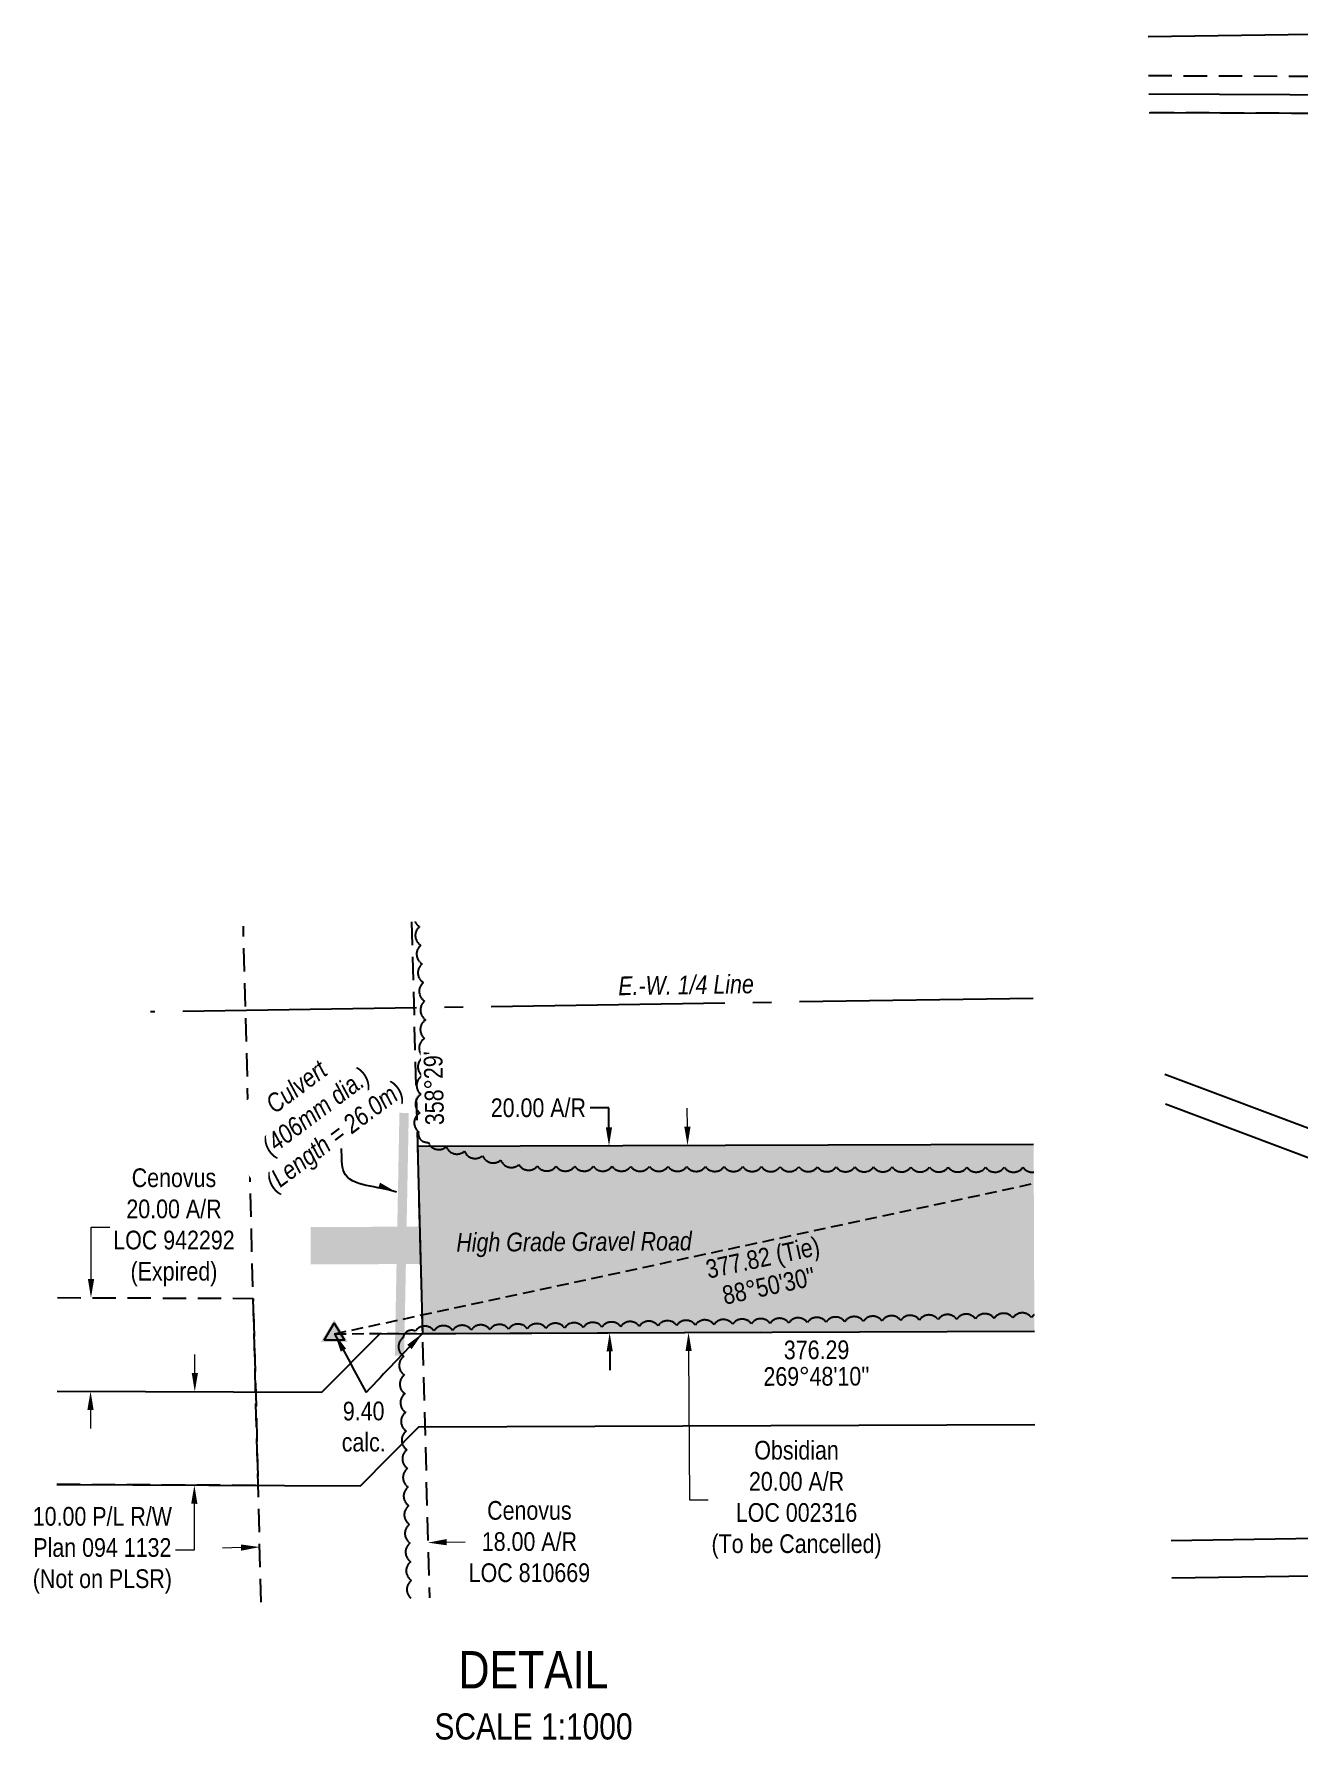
# Model space of a CAD drawing. Extents: x 568806 to 571972, y 5916691 to 5919198.
# Drawn here: x 568806 to 569483, y 5916706 to 5917619 of the extents above; entities that cross this region are included whole.
import ezdxf
from ezdxf.enums import TextEntityAlignment as Align

# ---------------------------------------------------------------- set-up
doc = ezdxf.new("R2010")
doc.units = 0
doc.header["$LTSCALE"] = 5
doc.header["$PDSIZE"] = 0.5
for name, pattern in [('0', [1, 1, 0]), ('foc-ACCESSROAD', [3.75, 2.5, -1.25]), ('foc-QUARTERLINE', [33, 25, -3, 2, -3]), ('foc-TIELINE', [1.875, 1.25, -0.625]), ('foc-TRAV', [1.875, 1.25, -0.625])]:
    doc.linetypes.add(name, pattern=pattern)
doc.layers.get('Defpoints').update_dxf_attribs({"color": 9})
for name, color, linetype, lineweight in [('AS-GENERAL', 48, 'Continuous', 18), ('C-AR-T', 13, 'Continuous', 9), ('C-RW-T', 13, 'Continuous', 9), ('F-AR-T', 190, 'Continuous', 9), ('T-TEXT', 48, 'Continuous', 18)]:
    doc.layers.add(name, color=color, linetype=linetype, lineweight=lineweight)
for name, color, linetype in [('AS-ROADS', 254, 'Continuous'), ('C-RW', 13, 'Continuous'), ('DETAIL-T', 7, 'Continuous'), ('F-AR', 190, 'foc-ACCESSROAD'), ('F-RW', 190, 'Continuous'), ('L-BD', 7, 'Continuous'), ('L-BD1', 253, 'Continuous'), ('L-MON', 1, 'Continuous'), ('L-SEC', 7, 'Continuous'), ('L-SECQ', 8, 'foc-QUARTERLINE'), ('L-TIE', 7, 'foc-TIELINE'), ('P-PROPOSED', 10, 'Continuous'), ('P-PROPOSED-H', 21, 'Continuous'), ('P-TRAV', 4, 'foc-TRAV'), ('P-TXT', 4, 'Continuous'), ('T-BUSH', 110, '0')]:
    doc.layers.add(name, color=color, linetype=linetype)
doc.styles.add('80CG', font='ARIALN.TTF', dxfattribs={"height": 10})
doc.styles.add('80L', font='ARIALN.TTF', dxfattribs={"height": 10})
doc.styles.add('80LS', font='ARIALNI.TTF', dxfattribs={"height": 10})
doc.dimstyles.new('Compass 5 000', dxfattribs={"dimscale": 5, "dimtxt": 9, "dimasz": 2, "dimexe": 0.2, "dimexo": 0.0625, "dimgap": 0.5, "dimtad": 0, "dimtih": 1, "dimtoh": 1, "dimzin": 0, "dimdsep": 46, "dimtxsty": '80CG', "dimcen": 0.1, "dimse1": 1, "dimse2": 1, "dimclrd": 256, "dimclrt": 256, "dimaunit": 1, "dimadec": 4, "dimazin": 0, "dimtfac": 0.06, "dimtofl": 0, "dimtmove": 0, "dimatfit": 1, "dimfxl": 0.2, "dimtolj": 1, "dimtzin": 0, "dimlwd": -1, "dimarcsym": 0})

# ---------------------------------------------------------------- blocks, each defined once
blk = doc.blocks.new('*D50')
at = {"layer": 'Defpoints', "color": 0, "linetype": 'Continuous', "transparency": 16777216}
for p in [(568927.14, 5916811.36), (569017.15, 5916813.73), (569017.19, 5916811.94)]:
    blk.add_point(p, dxfattribs=at)
at = {"layer": 'F-AR-T', "transparency": 16777216}
for p, q in [((568917.19, 5916809.3), (568907.19, 5916809.04)), ((569027.19, 5916812.2), (569037.19, 5916812.47))]:
    blk.add_line(p, q, dxfattribs=at)
at = {"layer": 'F-AR-T', "linetype": 'Continuous', "transparency": 16777216}
for points in [[(568917.14, 5916810.97), (568917.23, 5916807.64), (568927.18, 5916809.57)], [(569027.14, 5916813.87), (569027.23, 5916810.54), (569017.19, 5916811.94)]]:
    blk.add_solid(points, dxfattribs=at)
at = {"layer": 'F-AR-T', "linetype": 'Continuous', "transparency": 16777216, "insert": (569071.5, 5916812.47), "char_height": 10, "attachment_point": 5, "style": '80CG'}
blk.add_mtext('\\A1;Cenovus\\P18.00 A/R\\PLOC 810669', dxfattribs=at)
blk = doc.blocks.new('*D51')
at = {"layer": 'C-RW-T', "transparency": 16777216}
for p, q in [((568892.47, 5916902.69), (568892.51, 5916912.69)), ((568892.16, 5916832.71), (568892.05, 5916807.85)), ((568892.05, 5916807.85), (568882.05, 5916807.85))]:
    blk.add_line(p, q, dxfattribs=at)
at = {"layer": 'C-RW-T', "linetype": 'Continuous', "transparency": 16777216}
for points in [[(568890.8, 5916902.7), (568894.13, 5916902.68), (568892.42, 5916892.69)], [(568890.49, 5916832.72), (568893.82, 5916832.71), (568892.2, 5916842.71)]]:
    blk.add_solid(points, dxfattribs=at)
at = {"layer": 'Defpoints', "color": 0, "linetype": 'Continuous', "transparency": 16777216}
for p in [(568862.45, 5916892.82), (568862.23, 5916842.85), (568892.2, 5916842.71)]:
    blk.add_point(p, dxfattribs=at)
at = {"layer": 'C-RW-T', "linetype": 'Continuous', "transparency": 16777216, "insert": (568842.96, 5916807.85), "char_height": 10, "attachment_point": 5, "style": '80CG'}
blk.add_mtext('\\A1;10.00 P/L R/W\\PPlan 094 1132\\P(Not on PLSR)', dxfattribs=at)
blk = doc.blocks.new('*D52')
at = {"layer": 'Defpoints', "color": 0, "linetype": 'Continuous', "transparency": 16777216}
for p in [(568836.86, 5916942.97), (568868.84, 5916942.84), (568868.63, 5916892.79)]:
    blk.add_point(p, dxfattribs=at)
at = {"layer": 'F-AR-T', "transparency": 16777216}
for p, q in [((568836.9, 5916952.97), (568837.01, 5916980.67)), ((568837.01, 5916980.67), (568847.01, 5916980.67)), ((568836.61, 5916882.93), (568836.57, 5916872.93))]:
    blk.add_line(p, q, dxfattribs=at)
at = {"layer": 'F-AR-T', "linetype": 'Continuous', "transparency": 16777216}
for points in [[(568835.23, 5916952.98), (568838.57, 5916952.96), (568836.86, 5916942.97)], [(568834.95, 5916882.93), (568838.28, 5916882.92), (568836.65, 5916892.93)]]:
    blk.add_solid(points, dxfattribs=at)
at = {"layer": 'F-AR-T', "linetype": 'Continuous', "transparency": 16777216, "insert": (568881.28, 5916980.67), "char_height": 10, "attachment_point": 5, "style": '80CG'}
blk.add_mtext('\\A1;Cenovus\\P20.00 A/R\\PLOC 942292\\P(Expired)', dxfattribs=at)
blk = doc.blocks.new('TRIA')
blk.add_hatch(color=255).paths.add_polyline_path([(-0.04, 1.52), (-1.47, -0.87), (1.39, -0.87)])
blk = doc.blocks.new('TRIAA')
blk.add_blockref('TRIA', (0, 0))
blk = doc.blocks.new('TRIB')
at = {"color": 1}
blk.add_lwpolyline([(-1.12, -0.67), (-0.04, 1.13), (1.04, -0.67)], close=True, dxfattribs=at)
blk = doc.blocks.new('TRIBB')
blk.add_blockref('TRIB', (0, 0))
blk = doc.blocks.new('TRICC')
for name in ['TRIAA', 'TRIBB']:
    blk.add_blockref(name, (0, 0))
blk = doc.blocks.new('plspike')
blk.add_blockref('TRICC', (0, 0))
blk = doc.blocks.new('*D53')
at = {"layer": 'C-AR-T', "transparency": 16777216}
for p, q in [((569156.07, 5917034.44), (569156.02, 5917044.44)), ((569156.71, 5916914.4), (569157.14, 5916834.91)), ((569157.14, 5916834.91), (569167.14, 5916834.91))]:
    blk.add_line(p, q, dxfattribs=at)
for points in [[(569157.74, 5917034.45), (569154.41, 5917034.43), (569156.13, 5917024.44)], [(569158.38, 5916914.41), (569155.05, 5916914.39), (569156.66, 5916924.4)]]:
    blk.add_solid(points, dxfattribs=at)
at = {"layer": 'Defpoints', "color": 0, "transparency": 16777216}
for p in [(569141.95, 5917024.36), (569142.49, 5916924.32), (569156.66, 5916924.4)]:
    blk.add_point(p, dxfattribs=at)
at = {"layer": 'C-AR-T', "transparency": 16777216, "insert": (569214.47, 5916834.91), "char_height": 10, "attachment_point": 5, "style": '80CG'}
blk.add_mtext('\\A1;Obsidian\\P20.00 A/R\\PLOC 002316\\P(To be Cancelled)', dxfattribs=at)
blk = doc.blocks.new('*D54')
at = {"layer": 'Defpoints', "color": 0, "transparency": 16777216}
for p in [(569074.17, 5917024.03), (569114.1, 5917024.17), (569074.52, 5916924.07)]:
    blk.add_point(p, dxfattribs=at)
at = {"layer": 'P-TXT', "transparency": 16777216}
for p, q in [((569114.03, 5917044.55), (569104.03, 5917044.55)), ((569114.07, 5917034.17), (569114.03, 5917044.55)), ((569114.48, 5916914.21), (569114.52, 5916904.21))]:
    blk.add_line(p, q, dxfattribs=at)
for points in [[(569115.73, 5917034.17), (569112.4, 5917034.16), (569114.1, 5917024.17)], [(569116.15, 5916914.22), (569112.82, 5916914.21), (569114.45, 5916924.21)]]:
    blk.add_solid(points, dxfattribs=at)
at = {"layer": 'P-TXT', "transparency": 16777216, "insert": (569076.3, 5917044.55), "char_height": 10, "attachment_point": 5, "style": '80CG'}
blk.add_mtext('\\A1;20.00 A/R', dxfattribs=at)

msp = doc.modelspace()

# ---------------------------------------------------------------- hatches: boundary and pattern name
at = {"layer": 'P-PROPOSED-H'}
h = msp.add_hatch(color=256, dxfattribs=at)
h.dxf.hatch_style = 1
h.paths.add_polyline_path([(569341.359, 5917024.952), (569011.607, 5917023.815), (569014.242, 5916923.872), (569341.749, 5916925.002)])

# ---------------------------------------------------------------- linework, layer by layer
at = {"layer": 'AS-GENERAL', "const_width": 4.998, "flags": 128}
msp.add_lwpolyline([(569001.975, 5916911.995), (569004.45, 5917041.87)], dxfattribs=at)
at = {"layer": 'AS-ROADS', "const_width": 19.99, "flags": 128}
msp.add_lwpolyline([(569341.564, 5916972.567), (568954.43, 5916970.76)], dxfattribs=at)
at = {"layer": 'C-RW'}
for points in [[(569403.062, 5917587.006), (569931.798, 5917584.648), (569938.022, 5917590.921), (570239.455, 5917592.097), (570309.283, 5917592.223)], [(569403.226, 5917577.01), (569935.943, 5917574.634), (569942.201, 5917580.942), (570239.483, 5917582.102), (570309.449, 5917582.228)], [(568818.786, 5916893.017), (568960.356, 5916892.386), (568991.475, 5916923.75), (569194.949, 5916924.544)], [(568818.581, 5916843.042), (568981.08, 5916842.317), (569012.372, 5916873.856), (569341.944, 5916875.142)]]:
    msp.add_lwpolyline(points, dxfattribs=at)
at = {"layer": 'F-AR', "flags": 128}
for points in [[(569402.901, 5917596.832), (569924.463, 5917594.694), (569924.858, 5917579.685), (569924.99, 5917574.683), (569403.226, 5917577.01)], [(568927.961, 5916780.109), (568926.281, 5916843.861), (568925.623, 5916868.872), (568923.644, 5916943.913), (568920.194, 5917074.764), (568918.427, 5917141.79)], [(569008.435, 5917144.162), (569010.227, 5917076.152), (569012.222, 5917000.476), (569014.86, 5916900.446), (569017.969, 5916782.481)], [(568818.991, 5916943.043), (568923.68, 5916942.613), (568925.657, 5916867.573), (568926.315, 5916842.561), (568818.581, 5916843.042)]]:
    msp.add_lwpolyline(points, dxfattribs=at)
at = {"layer": 'F-RW'}
msp.add_lwpolyline([(569411.652, 5917062.666), (569496.583, 5917030.727), (569512.134, 5917030.958), (569650.883, 5917033.016), (569943.486, 5916872.863), (569948.554, 5916870.09), (569949.688, 5916821.533), (569944.686, 5916821.455), (569939.696, 5916821.376), (569938.843, 5916858.489), (569647.172, 5917017.986), (569512.379, 5917015.986), (569493.983, 5917015.714), (569411.915, 5917046.576)], dxfattribs=at)
at = {"layer": 'L-SEC', "flags": 128}
for points in [[(569415.047, 5916813.172), (569515.001, 5916814.736), (570321.931, 5916827.353)], [(569415.376, 5916793.068), (569515.315, 5916794.631), (570322.263, 5916807.249)]]:
    msp.add_lwpolyline(points, dxfattribs=at)
at = {"layer": 'L-SECQ', "flags": 128}
for points in [[(569502.504, 5917619.009), (569402.563, 5917617.47)], [(569341.054, 5917103.12), (568868.683, 5917095.844)]]:
    msp.add_lwpolyline(points, dxfattribs=at)
at = {"layer": 'L-TIE', "flags": 128}
msp.add_lwpolyline([(568967.265, 5916923.71), (569341.44, 5917004.135)], dxfattribs=at)
at = {"layer": 'P-PROPOSED', "flags": 128}
msp.add_lwpolyline([(569341.359, 5917024.952), (569011.607, 5917023.815), (569014.242, 5916923.872), (569341.749, 5916925.002)], dxfattribs=at)
at = {"layer": 'P-TRAV', "flags": 128}
msp.add_lwpolyline([(568967.265, 5916923.71), (569014.242, 5916923.872)], dxfattribs=at)
at = {"layer": 'T-BUSH', "flags": 128}
for points in [[(569010.309, 5917144.212, 0.151283), (569012.71, 5917141.518, 0.5205671), (569013.393, 5917131.546, 0.5205671), (569014.076, 5917121.574, 0.5205671), (569014.759, 5917111.602, 0.5205671), (569015.442, 5917101.631, 0.5205671), (569016.056, 5917091.659, 0.5205671), (569015.401, 5917081.685, 0.5205671), (569014.745, 5917071.712, 0.5205671), (569014.09, 5917061.738, 0.5205671), (569013.435, 5917051.765, 0.5205671), (569012.78, 5917041.791, 0.5205671), (569012.125, 5917031.817, 0.5205671), (569017.342, 5917026.143, 0.5205671), (569027.048, 5917023.754, 0.5205671), (569036.753, 5917021.366, 0.5205671), (569046.459, 5917018.978, 0.5205671), (569056.164, 5917016.589, 0.5205671), (569065.87, 5917014.201, 0.5205671), (569075.769, 5917013.397, 0.5205671), (569085.764, 5917013.372, 0.5205671), (569095.759, 5917013.348, 0.5205671), (569105.754, 5917013.323, 0.5205671), (569115.749, 5917013.299, 0.5205671), (569125.745, 5917013.274, 0.5205671), (569135.74, 5917013.25, 0.5205671), (569145.735, 5917013.226, 0.5205671), (569155.73, 5917013.201, 0.5205671), (569165.725, 5917013.177, 0.5205671), (569175.72, 5917013.152, 0.5205671), (569185.715, 5917013.128, 0.5205671), (569195.71, 5917013.103, 0.5205671), (569205.705, 5917013.079, 0.5205671), (569215.7, 5917013.055, 0.5205671), (569225.695, 5917013.03, 0.5205671), (569235.69, 5917013.006, 0.5205671), (569245.685, 5917012.981, 0.5205671), (569255.68, 5917012.957, 0.5205671), (569265.675, 5917012.932, 0.5205671), (569275.67, 5917012.908, 0.5205671), (569285.665, 5917012.884, 0.5205671), (569295.661, 5917012.859, 0.5205671), (569305.656, 5917012.835, 0.5205671), (569315.651, 5917012.81, 0.5205671), (569325.646, 5917012.786, 0.5205671), (569335.641, 5917012.761, 0.2791609), (569341.417, 5917010.196, 0.2791609)], [(569341.715, 5916933.902, 0.0898183), (569340.187, 5916932.355, 0.5205671), (569330.194, 5916932.134, 0.5205671), (569320.202, 5916931.914, 0.5205671), (569310.209, 5916931.693, 0.5205671), (569300.216, 5916931.472, 0.5205671), (569290.224, 5916931.251, 0.5205671), (569280.231, 5916931.03, 0.5205671), (569270.238, 5916930.809, 0.5205671), (569260.246, 5916930.588, 0.5205671), (569250.253, 5916930.368, 0.5205671), (569240.26, 5916930.147, 0.5205671), (569230.268, 5916929.926, 0.5205671), (569220.275, 5916929.705, 0.5205671), (569210.282, 5916929.484, 0.5205671), (569200.29, 5916929.263, 0.5205671), (569190.297, 5916929.042, 0.5205671), (569180.305, 5916928.822, 0.5205671), (569170.312, 5916928.601, 0.5205671), (569160.319, 5916928.38, 0.5205671), (569150.327, 5916928.159, 0.5205671), (569140.334, 5916927.938, 0.5205671), (569130.341, 5916927.717, 0.5205671), (569120.349, 5916927.496, 0.5205671), (569110.356, 5916927.276, 0.5205671), (569100.363, 5916927.055, 0.5205671), (569090.371, 5916926.834, 0.5205671), (569080.378, 5916926.613, 0.5205671), (569070.385, 5916926.392, 0.5205671), (569060.393, 5916926.171, 0.5205671), (569050.4, 5916925.95, 0.5205671), (569040.408, 5916925.73, 0.5205671), (569030.415, 5916925.509, 0.5205671), (569020.422, 5916925.288, 0.5205671), (569010.43, 5916925.067, 0.5205671), (569003.875, 5916921.597, 0.5205671), (569004.217, 5916911.608, 0.5205671), (569004.56, 5916901.619, 0.5205671), (569004.903, 5916891.629, 0.5205671), (569005.246, 5916881.64, 0.5205671), (569005.589, 5916871.651, 0.5205671), (569005.932, 5916861.662, 0.5205671), (569006.275, 5916851.673, 0.5205671), (569006.618, 5916841.683, 0.5205671), (569006.961, 5916831.694, 0.5205671), (569007.304, 5916821.705, 0.5205671), (569007.647, 5916811.716, 0.5205671), (569007.99, 5916801.727, 0.5205671), (569008.333, 5916791.737, 0.480184), (569008.045, 5916782.219)]]:
    msp.add_lwpolyline(points, format="xyb", dxfattribs=at)

# ---------------------------------------------------------------- block references
at = {"layer": 'L-MON', "xscale": 4.997543600000011, "yscale": 4.997543600000011, "zscale": 4.997543600000011}
msp.add_blockref('plspike', (568967.265, 5916923.71), dxfattribs=at)

# ---------------------------------------------------------------- texts
at = {"layer": 'DETAIL-T', "color": 3, "insert": (569073.714, 5916730.184), "char_height": 19.99017, "width": 105.45376, "attachment_point": 5, "style": '80CG'}
msp.add_mtext('DETAIL\\P{\\H0.7x;SCALE 1:1000}', dxfattribs=at)
at = {"layer": 'L-BD', "style": '80L'}
for s, height, p in [('377.82 (Tie)', 9.99509, (569196.633, 5916963.298)), ("88°50'30''", 9.9951, (569199.626, 5916949.373))]:
    msp.add_text(s, height=height, rotation=12.1305, dxfattribs=at).set_placement(p, align=Align.MIDDLE)
at = {"layer": 'L-BD', "insert": (568982.779, 5916887.366), "char_height": 9.9951, "width": 22.6673, "attachment_point": 2, "rotation": 0.197586, "style": '80L'}
msp.add_mtext('9.40\\Pcalc.', dxfattribs=at)
at = {"layer": 'L-BD1', "style": '80L'}
msp.add_text('376.29', height=9.9951, rotation=0.1976, dxfattribs=at).set_placement((569225.198, 5916915.104), align=Align.MIDDLE)
at = {"layer": 'L-SECQ', "insert": (569155.261, 5917115.347), "char_height": 9.99509, "width": 72.37002, "attachment_point": 2, "rotation": 0.88252, "style": '80LS'}
msp.add_mtext('E.-W. 1/4 Line', dxfattribs=at)
at = {"layer": 'T-TEXT', "style": '80LS'}
msp.add_text('High Grade Gravel Road', height=9.99509, rotation=0.327655, dxfattribs=at).set_placement((569095.405, 5916972.964), align=Align.MIDDLE_CENTER)

# ---------------------------------------------------------------- dimensions: what is measured, and where the dimension line sits
at = {"layer": 'C-RW-T', "color": 6, "linetype": 'Continuous'}
dim = msp.add_linear_dim(base=(568892.201, 5916842.714), p1=(568862.449, 5916892.822), p2=(568862.226, 5916842.847), angle=269.744514, text='10.00 P/L R/W\\PPlan 094 1132\\P(Not on PLSR)', dimstyle='Compass 5 000', dxfattribs=at)
dim.commit()
dim.dimension.update_dxf_attribs({"geometry": '*D51', "text_midpoint": (568842.959, 5916807.851), "dimtype": 161})
at = {"layer": 'F-AR-T', "color": 6, "linetype": 'Continuous'}
for base, p1, p2, angle, text, picture, middle in [((568836.86, 5916942.969), (568868.631, 5916892.795), (568868.836, 5916942.838), 89.765056, 'Cenovus\\P20.00 A/R\\PLOC 942292\\P(Expired)', '*D52', (568881.284, 5916980.665)), ((569017.192, 5916811.939), (568927.137, 5916811.355), (569017.145, 5916813.727), 1.509657, 'Cenovus\\P18.00 A/R\\PLOC 810669', '*D50', (569071.5, 5916812.466))]:
    dim = msp.add_linear_dim(base=base, p1=p1, p2=p2, angle=angle, text=text, dimstyle='Compass 5 000', dxfattribs=at)
    dim.commit()
    dim.dimension.update_dxf_attribs({"geometry": picture, "text_midpoint": middle, "dimtype": 161})
at = {"layer": 'P-TXT', "color": 6}
dim = msp.add_linear_dim(base=(569114.103, 5917024.168), p1=(569074.516, 5916924.074), p2=(569074.171, 5917024.03), angle=90.197586, text='20.00 A/R', dimstyle='Compass 5 000', dxfattribs=at)
dim.commit()
dim.dimension.update_dxf_attribs({"geometry": '*D54', "text_midpoint": (569076.297, 5917044.547), "dimtype": 161})

# ---------------------------------------------------------------- leaders
at = {"layer": 'L-BD', "path_type": 1}
for points in [[(568967.265, 5916923.71), (568984.086, 5916892.317)], [(569014.242, 5916923.872), (568984.086, 5916892.317)]]:
    msp.add_leader(points, dimstyle='Compass 5 000', override={"dimgap": 0.5, "dimtad": 0}, dxfattribs=at)

# ---------------------------------------------------------------- next in the draw order: texts
at = {"layer": 'L-BD', "insert": (569015.338, 5917054.974), "char_height": 9.9951, "width": 39.15306, "attachment_point": 2, "rotation": 91.5102, "style": '80L', "bg_fill": 3, "box_fill_scale": 1.15, "bg_fill_color": 256, "bg_fill_true_color": 256, "bg_fill_transparency": 0}
msp.add_mtext("358°29'", dxfattribs=at)
at = {"layer": 'L-BD1', "insert": (569225.107, 5916905.923), "char_height": 9.99509, "width": 56.2797, "attachment_point": 2, "rotation": 0.1976, "style": '80L', "bg_fill": 3, "box_fill_scale": 1.15, "bg_fill_color": 256, "bg_fill_true_color": 256, "bg_fill_transparency": 0}
msp.add_mtext("269°48'10''", dxfattribs=at)

# ---------------------------------------------------------------- next in the draw order: texts
at = {"layer": 'T-TEXT', "linetype": 'Continuous', "insert": (568908.701, 5917033.675), "char_height": 9.99217, "attachment_point": 1, "rotation": 36.801925, "style": '80L', "bg_fill": 2}
msp.add_mtext_dynamic_manual_height_columns('\\pi25.64042;{\\fArial Narrow|b0|i1|c0|p34;Culvert\\P\\pi10.57037;(406mm dia.)\\P\\pi0.53389;(Length = 26.0m)}', width=86.94185, gutter_width=49.93, heights=[0], dxfattribs=at)

# ---------------------------------------------------------------- next in the draw order: dimensions: what is measured, and where the dimension line sits
at = {"layer": 'C-AR-T', "color": 6}
dim = msp.add_linear_dim(base=(569156.661, 5916924.398), p1=(569141.953, 5917024.364), p2=(569142.488, 5916924.322), angle=270.306479, text='Obsidian\\P20.00 A/R\\PLOC 002316\\P(To be Cancelled)', dimstyle='Compass 5 000', dxfattribs=at)
dim.commit()
dim.dimension.update_dxf_attribs({"geometry": '*D53', "text_midpoint": (569214.473, 5916834.906), "dimtype": 161})

# ---------------------------------------------------------------- next in the draw order: leaders
at = {"layer": 'T-TEXT', "linetype": 'Continuous', "path_type": 1}
msp.add_leader([(569000.372, 5916999.433), (568972.306, 5917010.043), (568970.897, 5917022.764)], dimstyle='Compass 5 000', override={"dimgap": 0.5, "dimtad": 0}, dxfattribs=at)

doc.saveas('drawing.dxf')
